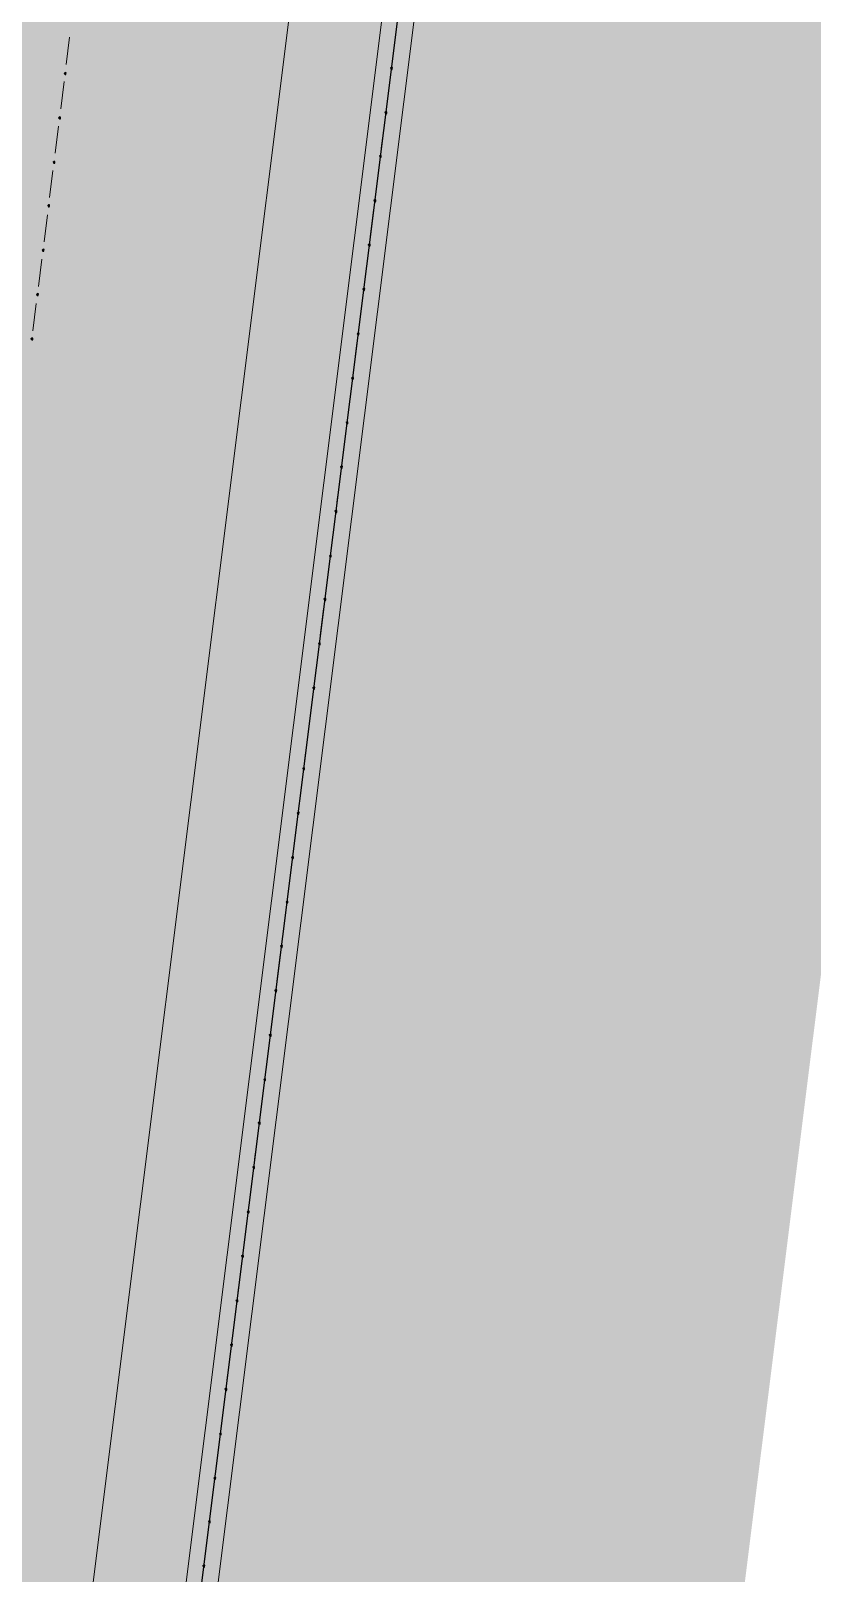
# Model space of a CAD drawing. Header units: metres. Extents: x -4 to 509425, y 7549 to 4732445.
# Drawn here: x 476083.36 to 476090.61, y 4719750.89 to 4719765.19 of the extents above; entities that cross this region are included whole.
import ezdxf

# ---------------------------------------------------------------- set-up
doc = ezdxf.new("R2010")
doc.units = ezdxf.units.M
doc.header["$LTSCALE"] = 0.01
doc.header["$MEASUREMENT"] = 0
doc.layers.get('0').update_dxf_attribs({"lineweight": 0})
for name, color, linetype in [('_SUBESTACIÓN', 1, 'Continuous'), ('NUDO GAROÑA', 211, 'Continuous'), ('SUBESTACION LA VID', 253, 'Continuous')]:
    doc.layers.add(name, color=color, linetype=linetype)

# ---------------------------------------------------------------- blocks, each defined once
blk = doc.blocks.new('A$Cfff6051d')
at = {"layer": 'SUBESTACION LA VID', "transparency": 33554687}
h = blk.add_hatch(color=256, dxfattribs=at)
h.dxf.hatch_style = 2
h.paths.add_polyline_path([(476086.717, 4719764.837), (476086.718, 4719764.846), (476086.709, 4719764.847), (476086.7, 4719764.839), (476086.707, 4719764.83), (476086.716, 4719764.829)])
h = blk.add_hatch(color=256, dxfattribs=at)
h.dxf.hatch_style = 2
h.paths.add_polyline_path([(476083.69, 4719764.79), (476083.691, 4719764.798), (476083.683, 4719764.8), (476083.673, 4719764.792), (476083.681, 4719764.783), (476083.689, 4719764.782)])
h = blk.add_hatch(color=256, dxfattribs=at)
h.dxf.hatch_style = 2
h.paths.add_polyline_path([(476086.665, 4719764.426), (476086.666, 4719764.434), (476086.658, 4719764.435), (476086.648, 4719764.428), (476086.656, 4719764.418), (476086.664, 4719764.417)])
h = blk.add_hatch(color=256, dxfattribs=at)
h.dxf.hatch_style = 2
h.paths.add_polyline_path([(476083.639, 4719764.378), (476083.64, 4719764.387), (476083.631, 4719764.388), (476083.622, 4719764.381), (476083.629, 4719764.371), (476083.638, 4719764.37)])
h = blk.add_hatch(color=256, dxfattribs=at)
h.dxf.hatch_style = 2
h.paths.add_polyline_path([(476086.614, 4719764.022), (476086.615, 4719764.031), (476086.607, 4719764.032), (476086.598, 4719764.025), (476086.605, 4719764.015), (476086.613, 4719764.014)])
h = blk.add_hatch(color=256, dxfattribs=at)
h.dxf.hatch_style = 2
h.paths.add_polyline_path([(476083.587, 4719763.967), (476083.588, 4719763.975), (476083.58, 4719763.976), (476083.57, 4719763.969), (476083.578, 4719763.96), (476083.586, 4719763.958)])
h = blk.add_hatch(color=256, dxfattribs=at)
h.dxf.hatch_style = 2
h.paths.add_polyline_path([(476083.536, 4719763.564), (476083.537, 4719763.572), (476083.529, 4719763.573), (476083.52, 4719763.566), (476083.527, 4719763.556), (476083.535, 4719763.555)])
h = blk.add_hatch(color=256, dxfattribs=at)
h.dxf.hatch_style = 2
h.paths.add_polyline_path([(476086.563, 4719763.611), (476086.564, 4719763.619), (476086.555, 4719763.62), (476086.546, 4719763.613), (476086.553, 4719763.604), (476086.562, 4719763.602)])
h = blk.add_hatch(color=256, dxfattribs=at)
h.dxf.hatch_style = 2
h.paths.add_polyline_path([(476083.485, 4719763.152), (476083.486, 4719763.16), (476083.477, 4719763.161), (476083.468, 4719763.154), (476083.475, 4719763.145), (476083.484, 4719763.144)])
h = blk.add_hatch(color=256, dxfattribs=at)
h.dxf.hatch_style = 2
h.paths.add_polyline_path([(476086.511, 4719763.199), (476086.512, 4719763.208), (476086.504, 4719763.209), (476086.494, 4719763.201), (476086.502, 4719763.192), (476086.51, 4719763.191)])
h = blk.add_hatch(color=256, dxfattribs=at)
h.dxf.hatch_style = 2
h.paths.add_polyline_path([(476083.433, 4719762.74), (476083.434, 4719762.749), (476083.426, 4719762.75), (476083.416, 4719762.743), (476083.424, 4719762.733), (476083.432, 4719762.732)])
h = blk.add_hatch(color=256, dxfattribs=at)
h.dxf.hatch_style = 2
h.paths.add_polyline_path([(476086.46, 4719762.788), (476086.461, 4719762.796), (476086.452, 4719762.797), (476086.443, 4719762.79), (476086.45, 4719762.78), (476086.459, 4719762.779)])
h = blk.add_hatch(color=256, dxfattribs=at)
h.dxf.hatch_style = 2
h.paths.add_polyline_path([(476083.382, 4719762.329), (476083.383, 4719762.337), (476083.374, 4719762.338), (476083.365, 4719762.331), (476083.372, 4719762.321), (476083.381, 4719762.32)])
h = blk.add_hatch(color=256, dxfattribs=at)
h.dxf.hatch_style = 2
h.paths.add_polyline_path([(476086.408, 4719762.376), (476086.409, 4719762.384), (476086.401, 4719762.385), (476086.391, 4719762.378), (476086.399, 4719762.369), (476086.407, 4719762.368)])
h = blk.add_hatch(color=256, dxfattribs=at)
h.dxf.hatch_style = 2
h.paths.add_polyline_path([(476086.356, 4719761.964), (476086.357, 4719761.973), (476086.349, 4719761.974), (476086.34, 4719761.966), (476086.347, 4719761.957), (476086.355, 4719761.956)])
h = blk.add_hatch(color=256, dxfattribs=at)
h.dxf.hatch_style = 2
h.paths.add_polyline_path([(476086.305, 4719761.553), (476086.306, 4719761.561), (476086.297, 4719761.562), (476086.288, 4719761.555), (476086.295, 4719761.545), (476086.304, 4719761.544)])
h = blk.add_hatch(color=256, dxfattribs=at)
h.dxf.hatch_style = 2
h.paths.add_polyline_path([(476086.253, 4719761.141), (476086.254, 4719761.15), (476086.246, 4719761.151), (476086.236, 4719761.143), (476086.244, 4719761.134), (476086.252, 4719761.133)])
h = blk.add_hatch(color=256, dxfattribs=at)
h.dxf.hatch_style = 2
h.paths.add_polyline_path([(476086.202, 4719760.73), (476086.203, 4719760.738), (476086.194, 4719760.739), (476086.185, 4719760.732), (476086.192, 4719760.722), (476086.201, 4719760.721)])
h = blk.add_hatch(color=256, dxfattribs=at)
h.dxf.hatch_style = 2
h.paths.add_polyline_path([(476086.15, 4719760.318), (476086.151, 4719760.326), (476086.143, 4719760.327), (476086.133, 4719760.32), (476086.141, 4719760.311), (476086.149, 4719760.31)])
h = blk.add_hatch(color=256, dxfattribs=at)
h.dxf.hatch_style = 2
h.paths.add_polyline_path([(476086.099, 4719759.915), (476086.1, 4719759.923), (476086.092, 4719759.924), (476086.083, 4719759.917), (476086.09, 4719759.907), (476086.098, 4719759.906)])
h = blk.add_hatch(color=256, dxfattribs=at)
h.dxf.hatch_style = 2
h.paths.add_polyline_path([(476086.048, 4719759.503), (476086.049, 4719759.511), (476086.04, 4719759.513), (476086.031, 4719759.505), (476086.038, 4719759.496), (476086.047, 4719759.495)])
h = blk.add_hatch(color=256, dxfattribs=at)
h.dxf.hatch_style = 2
h.paths.add_polyline_path([(476085.996, 4719759.091), (476085.997, 4719759.1), (476085.989, 4719759.101), (476085.979, 4719759.094), (476085.987, 4719759.084), (476085.995, 4719759.083)])
h = blk.add_hatch(color=256, dxfattribs=at)
h.dxf.hatch_style = 2
h.paths.add_polyline_path([(476085.902, 4719758.344), (476085.904, 4719758.352), (476085.895, 4719758.353), (476085.886, 4719758.346), (476085.893, 4719758.336), (476085.901, 4719758.335)])
h = blk.add_hatch(color=256, dxfattribs=at)
h.dxf.hatch_style = 2
h.paths.add_polyline_path([(476085.851, 4719757.932), (476085.852, 4719757.941), (476085.844, 4719757.942), (476085.834, 4719757.934), (476085.841, 4719757.925), (476085.85, 4719757.924)])
h = blk.add_hatch(color=256, dxfattribs=at)
h.dxf.hatch_style = 2
h.paths.add_polyline_path([(476085.799, 4719757.521), (476085.8, 4719757.529), (476085.792, 4719757.53), (476085.782, 4719757.523), (476085.79, 4719757.513), (476085.798, 4719757.512)])
h = blk.add_hatch(color=256, dxfattribs=at)
h.dxf.hatch_style = 2
h.paths.add_polyline_path([(476085.748, 4719757.109), (476085.749, 4719757.117), (476085.74, 4719757.118), (476085.731, 4719757.111), (476085.738, 4719757.102), (476085.747, 4719757.101)])
h = blk.add_hatch(color=256, dxfattribs=at)
h.dxf.hatch_style = 2
h.paths.add_polyline_path([(476085.696, 4719756.697), (476085.697, 4719756.706), (476085.689, 4719756.707), (476085.679, 4719756.699), (476085.687, 4719756.69), (476085.695, 4719756.689)])
h = blk.add_hatch(color=256, dxfattribs=at)
h.dxf.hatch_style = 2
h.paths.add_polyline_path([(476085.644, 4719756.286), (476085.646, 4719756.294), (476085.637, 4719756.295), (476085.628, 4719756.288), (476085.635, 4719756.278), (476085.643, 4719756.277)])
h = blk.add_hatch(color=256, dxfattribs=at)
h.dxf.hatch_style = 2
h.paths.add_polyline_path([(476085.593, 4719755.874), (476085.594, 4719755.883), (476085.586, 4719755.884), (476085.576, 4719755.876), (476085.583, 4719755.867), (476085.592, 4719755.866)])
h = blk.add_hatch(color=256, dxfattribs=at)
h.dxf.hatch_style = 2
h.paths.add_polyline_path([(476085.541, 4719755.463), (476085.542, 4719755.471), (476085.534, 4719755.472), (476085.524, 4719755.465), (476085.532, 4719755.455), (476085.54, 4719755.454)])
h = blk.add_hatch(color=256, dxfattribs=at)
h.dxf.hatch_style = 2
h.paths.add_polyline_path([(476085.491, 4719755.059), (476085.492, 4719755.068), (476085.483, 4719755.069), (476085.474, 4719755.061), (476085.481, 4719755.052), (476085.49, 4719755.051)])
h = blk.add_hatch(color=256, dxfattribs=at)
h.dxf.hatch_style = 2
h.paths.add_polyline_path([(476085.439, 4719754.648), (476085.44, 4719754.656), (476085.432, 4719754.657), (476085.422, 4719754.65), (476085.43, 4719754.64), (476085.438, 4719754.639)])
h = blk.add_hatch(color=256, dxfattribs=at)
h.dxf.hatch_style = 2
h.paths.add_polyline_path([(476085.388, 4719754.236), (476085.389, 4719754.244), (476085.38, 4719754.246), (476085.371, 4719754.238), (476085.378, 4719754.229), (476085.386, 4719754.228)])
h = blk.add_hatch(color=256, dxfattribs=at)
h.dxf.hatch_style = 2
h.paths.add_polyline_path([(476085.336, 4719753.824), (476085.337, 4719753.833), (476085.329, 4719753.834), (476085.319, 4719753.827), (476085.326, 4719753.817), (476085.335, 4719753.816)])
h = blk.add_hatch(color=256, dxfattribs=at)
h.dxf.hatch_style = 2
h.paths.add_polyline_path([(476085.284, 4719753.413), (476085.285, 4719753.421), (476085.277, 4719753.422), (476085.267, 4719753.415), (476085.275, 4719753.405), (476085.283, 4719753.404)])
h = blk.add_hatch(color=256, dxfattribs=at)
h.dxf.hatch_style = 2
h.paths.add_polyline_path([(476085.233, 4719753.001), (476085.234, 4719753.01), (476085.225, 4719753.011), (476085.216, 4719753.003), (476085.223, 4719752.994), (476085.232, 4719752.993)])
h = blk.add_hatch(color=256, dxfattribs=at)
h.dxf.hatch_style = 2
h.paths.add_polyline_path([(476085.181, 4719752.59), (476085.182, 4719752.598), (476085.174, 4719752.599), (476085.164, 4719752.592), (476085.172, 4719752.582), (476085.18, 4719752.581)])
h = blk.add_hatch(color=256, dxfattribs=at)
h.dxf.hatch_style = 2
h.paths.add_polyline_path([(476085.129, 4719752.178), (476085.131, 4719752.186), (476085.122, 4719752.187), (476085.113, 4719752.18), (476085.12, 4719752.171), (476085.128, 4719752.17)])
h = blk.add_hatch(color=256, dxfattribs=at)
h.dxf.hatch_style = 2
h.paths.add_polyline_path([(476085.078, 4719751.766), (476085.079, 4719751.775), (476085.071, 4719751.776), (476085.061, 4719751.768), (476085.068, 4719751.759), (476085.077, 4719751.758)])
h = blk.add_hatch(color=256, dxfattribs=at)
h.dxf.hatch_style = 2
h.paths.add_polyline_path([(476085.027, 4719751.363), (476085.028, 4719751.372), (476085.02, 4719751.373), (476085.011, 4719751.365), (476085.018, 4719751.356), (476085.026, 4719751.355)])
h = blk.add_hatch(color=256, dxfattribs=at)
h.dxf.hatch_style = 2
h.paths.add_polyline_path([(476084.976, 4719750.952), (476084.977, 4719750.96), (476084.968, 4719750.961), (476084.959, 4719750.954), (476084.966, 4719750.944), (476084.975, 4719750.943)])
at = {"layer": 'SUBESTACION LA VID', "lineweight": 15}
for p, q in [((476087.145, 4719776.353), (476079.178, 4719712.805)), ((476083.724, 4719765.127), (476083.692, 4719764.875)), ((476086.75, 4719765.174), (476086.719, 4719764.922)), ((476083.672, 4719764.716), (476083.641, 4719764.464)), ((476086.699, 4719764.763), (476086.667, 4719764.511)), ((476083.621, 4719764.304), (476083.589, 4719764.052)), ((476086.647, 4719764.351), (476086.615, 4719764.099)), ((476083.569, 4719763.892), (476083.538, 4719763.64)), ((476086.595, 4719763.94), (476086.564, 4719763.688)), ((476083.518, 4719763.481), (476083.486, 4719763.229)), ((476086.544, 4719763.528), (476086.512, 4719763.276)), ((476083.466, 4719763.069), (476083.434, 4719762.817)), ((476086.492, 4719763.116), (476086.461, 4719762.864)), ((476086.441, 4719762.705), (476086.409, 4719762.453)), ((476083.414, 4719762.657), (476083.383, 4719762.405)), ((476086.389, 4719762.293), (476086.357, 4719762.041)), ((476086.339, 4719761.89), (476086.307, 4719761.638)), ((476086.287, 4719761.478), (476086.255, 4719761.226)), ((476086.235, 4719761.067), (476086.204, 4719760.815)), ((476086.184, 4719760.655), (476086.152, 4719760.403)), ((476086.132, 4719760.243), (476086.101, 4719759.991)), ((476086.08, 4719759.832), (476086.049, 4719759.58)), ((476086.029, 4719759.42), (476085.997, 4719759.168)), ((476085.884, 4719758.261), (476085.852, 4719758.009)), ((476085.832, 4719757.849), (476085.8, 4719757.597)), ((476085.781, 4719757.446), (476085.75, 4719757.194)), ((476085.73, 4719757.034), (476085.698, 4719756.782)), ((476085.678, 4719756.623), (476085.647, 4719756.371)), ((476085.627, 4719756.211), (476085.595, 4719755.959)), ((476085.575, 4719755.8), (476085.543, 4719755.548)), ((476085.523, 4719755.388), (476085.492, 4719755.136)), ((476085.472, 4719754.976), (476085.44, 4719754.724)), ((476085.42, 4719754.565), (476085.389, 4719754.313)), ((476085.369, 4719754.153), (476085.337, 4719753.901)), ((476085.317, 4719753.742), (476085.285, 4719753.49)), ((476085.266, 4719753.338), (476085.235, 4719753.086)), ((476085.215, 4719752.927), (476085.183, 4719752.675)), ((476085.163, 4719752.515), (476085.132, 4719752.263)), ((476085.112, 4719752.103), (476085.08, 4719751.851)), ((476085.06, 4719751.692), (476085.028, 4719751.44)), ((476085.008, 4719751.28), (476084.977, 4719751.028))]:
    blk.add_line(p, q, dxfattribs=at)
for points in [[(475956.756, 4719712.129), (475967.964, 4719801.525), (476089.55, 4719786.282), (476086.094, 4719758.712), (476078.306, 4719696.592), (475956.719, 4719711.835)], [(475957.05, 4719712.092), (475968.22, 4719801.186), (476089.218, 4719786.017), (476085.8, 4719758.749), (476078.049, 4719696.923), (475957.05, 4719712.092)], [(476085.977, 4719759.009), (476085.943, 4719758.731), (476085.904, 4719758.42)]]:
    blk.add_lwpolyline(points, dxfattribs=at)
at = {"layer": 'SUBESTACION LA VID'}
for points in [[(476086.717, 4719764.837), (476086.718, 4719764.846), (476086.709, 4719764.847), (476086.7, 4719764.839), (476086.707, 4719764.83), (476086.716, 4719764.829)], [(476083.69, 4719764.79), (476083.691, 4719764.798), (476083.683, 4719764.8), (476083.673, 4719764.792), (476083.681, 4719764.783), (476083.689, 4719764.782)], [(476086.665, 4719764.426), (476086.666, 4719764.434), (476086.658, 4719764.435), (476086.648, 4719764.428), (476086.656, 4719764.418), (476086.664, 4719764.417)], [(476083.639, 4719764.378), (476083.64, 4719764.387), (476083.631, 4719764.388), (476083.622, 4719764.381), (476083.629, 4719764.371), (476083.638, 4719764.37)], [(476086.614, 4719764.022), (476086.615, 4719764.031), (476086.607, 4719764.032), (476086.598, 4719764.025), (476086.605, 4719764.015), (476086.613, 4719764.014)], [(476083.587, 4719763.967), (476083.588, 4719763.975), (476083.58, 4719763.976), (476083.57, 4719763.969), (476083.578, 4719763.96), (476083.586, 4719763.958)], [(476083.536, 4719763.564), (476083.537, 4719763.572), (476083.529, 4719763.573), (476083.52, 4719763.566), (476083.527, 4719763.556), (476083.535, 4719763.555)], [(476086.563, 4719763.611), (476086.564, 4719763.619), (476086.555, 4719763.62), (476086.546, 4719763.613), (476086.553, 4719763.604), (476086.562, 4719763.602)], [(476083.485, 4719763.152), (476083.486, 4719763.16), (476083.477, 4719763.161), (476083.468, 4719763.154), (476083.475, 4719763.145), (476083.484, 4719763.144)], [(476086.511, 4719763.199), (476086.512, 4719763.208), (476086.504, 4719763.209), (476086.494, 4719763.201), (476086.502, 4719763.192), (476086.51, 4719763.191)], [(476083.433, 4719762.74), (476083.434, 4719762.749), (476083.426, 4719762.75), (476083.416, 4719762.743), (476083.424, 4719762.733), (476083.432, 4719762.732)], [(476086.46, 4719762.788), (476086.461, 4719762.796), (476086.452, 4719762.797), (476086.443, 4719762.79), (476086.45, 4719762.78), (476086.459, 4719762.779)], [(476083.382, 4719762.329), (476083.383, 4719762.337), (476083.374, 4719762.338), (476083.365, 4719762.331), (476083.372, 4719762.321), (476083.381, 4719762.32)], [(476086.408, 4719762.376), (476086.409, 4719762.384), (476086.401, 4719762.385), (476086.391, 4719762.378), (476086.399, 4719762.369), (476086.407, 4719762.368)], [(476086.356, 4719761.964), (476086.357, 4719761.973), (476086.349, 4719761.974), (476086.34, 4719761.966), (476086.347, 4719761.957), (476086.355, 4719761.956)], [(476086.305, 4719761.553), (476086.306, 4719761.561), (476086.297, 4719761.562), (476086.288, 4719761.555), (476086.295, 4719761.545), (476086.304, 4719761.544)], [(476086.253, 4719761.141), (476086.254, 4719761.15), (476086.246, 4719761.151), (476086.236, 4719761.143), (476086.244, 4719761.134), (476086.252, 4719761.133)], [(476086.202, 4719760.73), (476086.203, 4719760.738), (476086.194, 4719760.739), (476086.185, 4719760.732), (476086.192, 4719760.722), (476086.201, 4719760.721)], [(476086.15, 4719760.318), (476086.151, 4719760.326), (476086.143, 4719760.327), (476086.133, 4719760.32), (476086.141, 4719760.311), (476086.149, 4719760.31)], [(476086.099, 4719759.915), (476086.1, 4719759.923), (476086.092, 4719759.924), (476086.083, 4719759.917), (476086.09, 4719759.907), (476086.098, 4719759.906)], [(476086.048, 4719759.503), (476086.049, 4719759.511), (476086.04, 4719759.513), (476086.031, 4719759.505), (476086.038, 4719759.496), (476086.047, 4719759.495)], [(476085.996, 4719759.091), (476085.997, 4719759.1), (476085.989, 4719759.101), (476085.979, 4719759.094), (476085.987, 4719759.084), (476085.995, 4719759.083)], [(476085.902, 4719758.344), (476085.904, 4719758.352), (476085.895, 4719758.353), (476085.886, 4719758.346), (476085.893, 4719758.336), (476085.901, 4719758.335)], [(476085.851, 4719757.932), (476085.852, 4719757.941), (476085.844, 4719757.942), (476085.834, 4719757.934), (476085.841, 4719757.925), (476085.85, 4719757.924)], [(476085.799, 4719757.521), (476085.8, 4719757.529), (476085.792, 4719757.53), (476085.782, 4719757.523), (476085.79, 4719757.513), (476085.798, 4719757.512)], [(476085.748, 4719757.109), (476085.749, 4719757.117), (476085.74, 4719757.118), (476085.731, 4719757.111), (476085.738, 4719757.102), (476085.747, 4719757.101)], [(476085.696, 4719756.697), (476085.697, 4719756.706), (476085.689, 4719756.707), (476085.679, 4719756.699), (476085.687, 4719756.69), (476085.695, 4719756.689)], [(476085.644, 4719756.286), (476085.646, 4719756.294), (476085.637, 4719756.295), (476085.628, 4719756.288), (476085.635, 4719756.278), (476085.643, 4719756.277)], [(476085.593, 4719755.874), (476085.594, 4719755.883), (476085.586, 4719755.884), (476085.576, 4719755.876), (476085.583, 4719755.867), (476085.592, 4719755.866)], [(476085.541, 4719755.463), (476085.542, 4719755.471), (476085.534, 4719755.472), (476085.524, 4719755.465), (476085.532, 4719755.455), (476085.54, 4719755.454)], [(476085.491, 4719755.059), (476085.492, 4719755.068), (476085.483, 4719755.069), (476085.474, 4719755.061), (476085.481, 4719755.052), (476085.49, 4719755.051)], [(476085.439, 4719754.648), (476085.44, 4719754.656), (476085.432, 4719754.657), (476085.422, 4719754.65), (476085.43, 4719754.64), (476085.438, 4719754.639)], [(476085.388, 4719754.236), (476085.389, 4719754.244), (476085.38, 4719754.246), (476085.371, 4719754.238), (476085.378, 4719754.229), (476085.386, 4719754.228)], [(476085.336, 4719753.824), (476085.337, 4719753.833), (476085.329, 4719753.834), (476085.319, 4719753.827), (476085.326, 4719753.817), (476085.335, 4719753.816)], [(476085.284, 4719753.413), (476085.285, 4719753.421), (476085.277, 4719753.422), (476085.267, 4719753.415), (476085.275, 4719753.405), (476085.283, 4719753.404)], [(476085.233, 4719753.001), (476085.234, 4719753.01), (476085.225, 4719753.011), (476085.216, 4719753.003), (476085.223, 4719752.994), (476085.232, 4719752.993)], [(476085.181, 4719752.59), (476085.182, 4719752.598), (476085.174, 4719752.599), (476085.164, 4719752.592), (476085.172, 4719752.582), (476085.18, 4719752.581)], [(476085.129, 4719752.178), (476085.131, 4719752.186), (476085.122, 4719752.187), (476085.113, 4719752.18), (476085.12, 4719752.171), (476085.128, 4719752.17)], [(476085.078, 4719751.766), (476085.079, 4719751.775), (476085.071, 4719751.776), (476085.061, 4719751.768), (476085.068, 4719751.759), (476085.077, 4719751.758)], [(476085.027, 4719751.363), (476085.028, 4719751.372), (476085.02, 4719751.373), (476085.011, 4719751.365), (476085.018, 4719751.356), (476085.026, 4719751.355)], [(476084.976, 4719750.952), (476084.977, 4719750.96), (476084.968, 4719750.961), (476084.959, 4719750.954), (476084.966, 4719750.944), (476084.975, 4719750.943)]]:
    blk.add_lwpolyline(points, close=True, dxfattribs=at)
at = {"layer": 'SUBESTACION LA VID', "lineweight": 0}
for points in [[(476086.717, 4719764.837), (476086.718, 4719764.846), (476086.709, 4719764.847), (476086.7, 4719764.839), (476086.707, 4719764.83), (476086.716, 4719764.829)], [(476083.69, 4719764.79), (476083.691, 4719764.798), (476083.683, 4719764.8), (476083.673, 4719764.792), (476083.681, 4719764.783), (476083.689, 4719764.782)], [(476086.665, 4719764.426), (476086.666, 4719764.434), (476086.658, 4719764.435), (476086.648, 4719764.428), (476086.656, 4719764.418), (476086.664, 4719764.417)], [(476083.639, 4719764.378), (476083.64, 4719764.387), (476083.631, 4719764.388), (476083.622, 4719764.381), (476083.629, 4719764.371), (476083.638, 4719764.37)], [(476086.614, 4719764.022), (476086.615, 4719764.031), (476086.607, 4719764.032), (476086.598, 4719764.025), (476086.605, 4719764.015), (476086.613, 4719764.014)], [(476083.587, 4719763.967), (476083.588, 4719763.975), (476083.58, 4719763.976), (476083.57, 4719763.969), (476083.578, 4719763.96), (476083.586, 4719763.958)], [(476083.536, 4719763.564), (476083.537, 4719763.572), (476083.529, 4719763.573), (476083.52, 4719763.566), (476083.527, 4719763.556), (476083.535, 4719763.555)], [(476086.563, 4719763.611), (476086.564, 4719763.619), (476086.555, 4719763.62), (476086.546, 4719763.613), (476086.553, 4719763.604), (476086.562, 4719763.602)], [(476083.485, 4719763.152), (476083.486, 4719763.16), (476083.477, 4719763.161), (476083.468, 4719763.154), (476083.475, 4719763.145), (476083.484, 4719763.144)], [(476086.511, 4719763.199), (476086.512, 4719763.208), (476086.504, 4719763.209), (476086.494, 4719763.201), (476086.502, 4719763.192), (476086.51, 4719763.191)], [(476083.433, 4719762.74), (476083.434, 4719762.749), (476083.426, 4719762.75), (476083.416, 4719762.743), (476083.424, 4719762.733), (476083.432, 4719762.732)], [(476086.46, 4719762.788), (476086.461, 4719762.796), (476086.452, 4719762.797), (476086.443, 4719762.79), (476086.45, 4719762.78), (476086.459, 4719762.779)], [(476083.382, 4719762.329), (476083.383, 4719762.337), (476083.374, 4719762.338), (476083.365, 4719762.331), (476083.372, 4719762.321), (476083.381, 4719762.32)], [(476086.408, 4719762.376), (476086.409, 4719762.384), (476086.401, 4719762.385), (476086.391, 4719762.378), (476086.399, 4719762.369), (476086.407, 4719762.368)], [(476086.356, 4719761.964), (476086.357, 4719761.973), (476086.349, 4719761.974), (476086.34, 4719761.966), (476086.347, 4719761.957), (476086.355, 4719761.956)], [(476086.305, 4719761.553), (476086.306, 4719761.561), (476086.297, 4719761.562), (476086.288, 4719761.555), (476086.295, 4719761.545), (476086.304, 4719761.544)], [(476086.253, 4719761.141), (476086.254, 4719761.15), (476086.246, 4719761.151), (476086.236, 4719761.143), (476086.244, 4719761.134), (476086.252, 4719761.133)], [(476086.202, 4719760.73), (476086.203, 4719760.738), (476086.194, 4719760.739), (476086.185, 4719760.732), (476086.192, 4719760.722), (476086.201, 4719760.721)], [(476086.15, 4719760.318), (476086.151, 4719760.326), (476086.143, 4719760.327), (476086.133, 4719760.32), (476086.141, 4719760.311), (476086.149, 4719760.31)], [(476086.099, 4719759.915), (476086.1, 4719759.923), (476086.092, 4719759.924), (476086.083, 4719759.917), (476086.09, 4719759.907), (476086.098, 4719759.906)], [(476086.048, 4719759.503), (476086.049, 4719759.511), (476086.04, 4719759.513), (476086.031, 4719759.505), (476086.038, 4719759.496), (476086.047, 4719759.495)], [(476085.996, 4719759.091), (476085.997, 4719759.1), (476085.989, 4719759.101), (476085.979, 4719759.094), (476085.987, 4719759.084), (476085.995, 4719759.083)], [(476085.902, 4719758.344), (476085.904, 4719758.352), (476085.895, 4719758.353), (476085.886, 4719758.346), (476085.893, 4719758.336), (476085.901, 4719758.335)], [(476085.851, 4719757.932), (476085.852, 4719757.941), (476085.844, 4719757.942), (476085.834, 4719757.934), (476085.841, 4719757.925), (476085.85, 4719757.924)], [(476085.799, 4719757.521), (476085.8, 4719757.529), (476085.792, 4719757.53), (476085.782, 4719757.523), (476085.79, 4719757.513), (476085.798, 4719757.512)], [(476085.748, 4719757.109), (476085.749, 4719757.117), (476085.74, 4719757.118), (476085.731, 4719757.111), (476085.738, 4719757.102), (476085.747, 4719757.101)], [(476085.696, 4719756.697), (476085.697, 4719756.706), (476085.689, 4719756.707), (476085.679, 4719756.699), (476085.687, 4719756.69), (476085.695, 4719756.689)], [(476085.644, 4719756.286), (476085.646, 4719756.294), (476085.637, 4719756.295), (476085.628, 4719756.288), (476085.635, 4719756.278), (476085.643, 4719756.277)], [(476085.593, 4719755.874), (476085.594, 4719755.883), (476085.586, 4719755.884), (476085.576, 4719755.876), (476085.583, 4719755.867), (476085.592, 4719755.866)], [(476085.541, 4719755.463), (476085.542, 4719755.471), (476085.534, 4719755.472), (476085.524, 4719755.465), (476085.532, 4719755.455), (476085.54, 4719755.454)], [(476085.491, 4719755.059), (476085.492, 4719755.068), (476085.483, 4719755.069), (476085.474, 4719755.061), (476085.481, 4719755.052), (476085.49, 4719755.051)], [(476085.439, 4719754.648), (476085.44, 4719754.656), (476085.432, 4719754.657), (476085.422, 4719754.65), (476085.43, 4719754.64), (476085.438, 4719754.639)], [(476085.388, 4719754.236), (476085.389, 4719754.244), (476085.38, 4719754.246), (476085.371, 4719754.238), (476085.378, 4719754.229), (476085.386, 4719754.228)], [(476085.336, 4719753.824), (476085.337, 4719753.833), (476085.329, 4719753.834), (476085.319, 4719753.827), (476085.326, 4719753.817), (476085.335, 4719753.816)], [(476085.284, 4719753.413), (476085.285, 4719753.421), (476085.277, 4719753.422), (476085.267, 4719753.415), (476085.275, 4719753.405), (476085.283, 4719753.404)], [(476085.233, 4719753.001), (476085.234, 4719753.01), (476085.225, 4719753.011), (476085.216, 4719753.003), (476085.223, 4719752.994), (476085.232, 4719752.993)], [(476085.181, 4719752.59), (476085.182, 4719752.598), (476085.174, 4719752.599), (476085.164, 4719752.592), (476085.172, 4719752.582), (476085.18, 4719752.581)], [(476085.129, 4719752.178), (476085.131, 4719752.186), (476085.122, 4719752.187), (476085.113, 4719752.18), (476085.12, 4719752.171), (476085.128, 4719752.17)], [(476085.078, 4719751.766), (476085.079, 4719751.775), (476085.071, 4719751.776), (476085.061, 4719751.768), (476085.068, 4719751.759), (476085.077, 4719751.758)], [(476085.027, 4719751.363), (476085.028, 4719751.372), (476085.02, 4719751.373), (476085.011, 4719751.365), (476085.018, 4719751.356), (476085.026, 4719751.355)], [(476084.976, 4719750.952), (476084.977, 4719750.96), (476084.968, 4719750.961), (476084.959, 4719750.954), (476084.966, 4719750.944), (476084.975, 4719750.943)]]:
    blk.add_lwpolyline(points, close=True, dxfattribs=at)

msp = doc.modelspace()

# ---------------------------------------------------------------- hatches: boundary and pattern name
at = {"layer": '_SUBESTACIÓN', "transparency": 33554559}
h = msp.add_hatch(color=1, dxfattribs=at)
h.dxf.hatch_style = 1
h.paths.add_polyline_path([(475968.64, 4719805.825), (476089.939, 4719790.615), (476078.169, 4719696.74), (475956.869, 4719711.95)])

# ---------------------------------------------------------------- linework, layer by layer
at = {"layer": '_SUBESTACIÓN', "color": 1}
msp.add_lwpolyline([(475968.64, 4719805.825), (476089.939, 4719790.615), (476082.477, 4719731.1)], dxfattribs=at)
at = {"layer": 'NUDO GAROÑA', "color": 1, "const_width": 10}
msp.add_lwpolyline([(475968.088, 4719801.356), (476089.38, 4719786.15), (476082.478, 4719731.1)], dxfattribs=at)

# ---------------------------------------------------------------- block references
at = {"linetype": 'Continuous'}
msp.add_blockref('A$Cfff6051d', (0, 0), dxfattribs=at)

doc.saveas('drawing.dxf')
